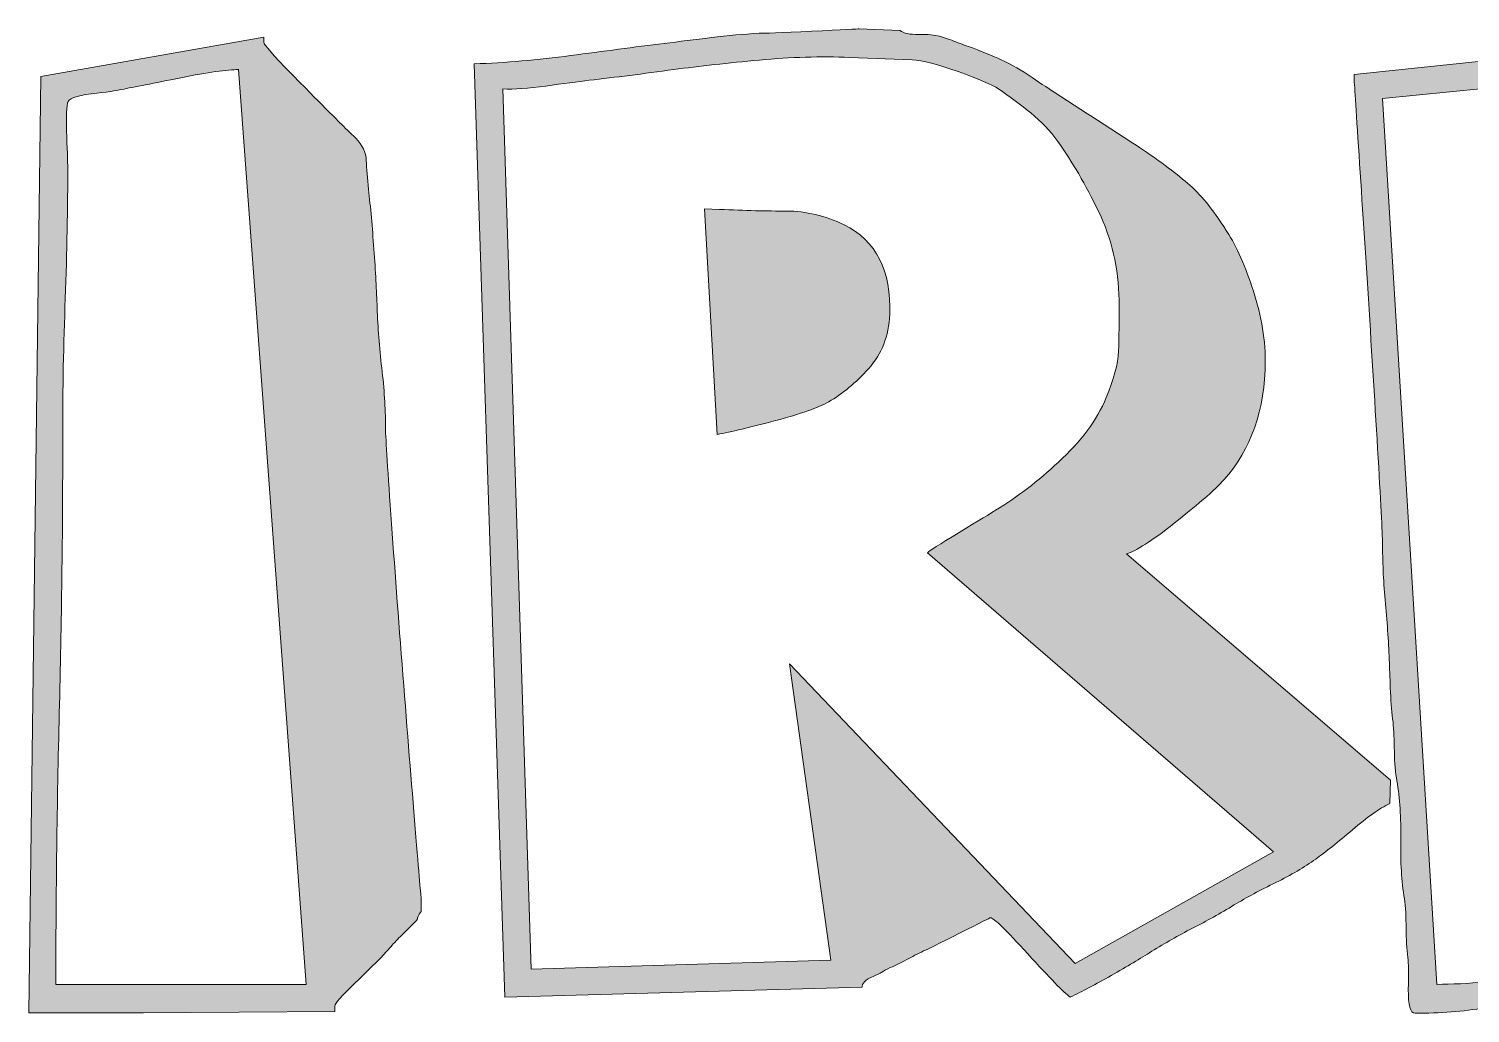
# Model space of a CAD drawing. Header units: inches. Extents: x 52 to 1027, y -905 to -175.
# Drawn here: x 671.4 to 884.9, y -905.1 to -759.3 of the extents above; entities that cross this region are included whole.
import ezdxf

# ---------------------------------------------------------------- set-up
doc = ezdxf.new("R2010")
doc.units = ezdxf.units.IN
doc.header["$MEASUREMENT"] = 0
doc.layers.add('Layer 1', color=7, linetype='Continuous')

# ---------------------------------------------------------------- blocks, each defined once
blk = doc.blocks.new('block 2')
at = {"layer": 'Layer 1', "true_color": 0x020202}
h = blk.add_hatch(color=18, dxfattribs=at)
h.dxf.hatch_style = 2
edge = h.paths.add_edge_path()
edge.add_spline(control_points=[(841.02, -832.54), (844.32, -829.92), (846.5, -828.06), (847.56, -826.97), (851.88, -822.59), (854.19, -816.9), (854.48, -809.88), (854.63, -806.26), (854.12, -802.58), (852.96, -798.84), (851.8, -795.09), (850.51, -792.07), (849.1, -789.78), (847.08, -786.49), (845.16, -784.06), (843.35, -782.47), (841.55, -780.88), (839.06, -779.02), (835.88, -776.87), (833.18, -775.11), (830.52, -773.39), (827.91, -771.72), (825.3, -770.05), (822.65, -768.31), (819.98, -766.52), (818.31, -765.4), (816.92, -764.59), (815.82, -764.07), (814.71, -763.56), (813.15, -762.91), (811.12, -762.11), (810.33, -761.85), (809.51, -761.56), (808.68, -761.23), (807.84, -760.91), (807.03, -760.63), (806.23, -760.4), (805.53, -760.19), (804.51, -760.1), (803.19, -760.13), (801.87, -760.16), (800.93, -759.96), (800.37, -759.52), (800.37, -759.52), (794.34, -759.29), (794.34, -759.29), (794.25, -759.32), (791.91, -759.44), (787.33, -759.65), (782.75, -759.85), (780.15, -759.96), (779.53, -759.96), (777.27, -760.07), (774.91, -760.29), (772.46, -760.59), (770.01, -760.9), (767.68, -761.19), (765.48, -761.45), (761.07, -762.01), (756.44, -762.61), (751.6, -763.26), (746.75, -763.91), (741.99, -764.32), (737.32, -764.49), (737.32, -764.49), (741.86, -902.75), (741.86, -902.75), (741.86, -902.75), (794.82, -901.26), (794.82, -901.26), (794.7, -900.73), (795.26, -900.2), (796.5, -899.67), (796.96, -899.46), (797.37, -899.26), (797.71, -899.05), (798.04, -898.85), (798.46, -898.63), (798.96, -898.39), (799.78, -898.04), (800.59, -897.64), (801.39, -897.2), (802.18, -896.76), (803.02, -896.34), (803.9, -895.92), (804.43, -895.69), (806.2, -894.81), (809.23, -893.28), (812.25, -891.75), (813.78, -890.99), (813.81, -890.99), (814.28, -891.02), (816.12, -892.81), (819.34, -896.36), (822.56, -899.92), (824.65, -902.05), (825.62, -902.75), (827.35, -901.93), (829.38, -900.86), (831.7, -899.54), (834.02, -898.22), (836.02, -897.03), (837.69, -895.97), (839.63, -894.77), (841.64, -893.63), (843.73, -892.55), (845.81, -891.48), (847.87, -890.33), (849.9, -889.1), (851.75, -887.98), (853.8, -886.87), (856.07, -885.77), (858.33, -884.67), (860.29, -883.51), (861.97, -882.31), (863.47, -881.25), (865.29, -879.8), (867.43, -877.95), (869.58, -876.1), (871.41, -874.81), (872.94, -874.07), (872.94, -874.07), (873.07, -870.59), (873.07, -870.59), (873.07, -870.59), (833.95, -837.06), (833.95, -837.06), (835.36, -836.68), (837.71, -835.17), (841.02, -832.54)], knot_values=[0, 0, 0, 0, 1, 1, 1, 2, 2, 2, 3, 3, 3, 4, 4, 4, 5, 5, 5, 6, 6, 6, 7, 7, 7, 8, 8, 8, 9, 9, 9, 10, 10, 10, 11, 11, 11, 12, 12, 12, 13, 13, 13, 14, 14, 14, 15, 15, 15, 16, 16, 16, 17, 17, 17, 18, 18, 18, 19, 19, 19, 20, 20, 20, 21, 21, 21, 22, 22, 22, 23, 23, 23, 24, 24, 24, 25, 25, 25, 26, 26, 26, 27, 27, 27, 28, 28, 28, 29, 29, 29, 30, 30, 30, 31, 31, 31, 32, 32, 32, 33, 33, 33, 34, 34, 34, 35, 35, 35, 36, 36, 36, 37, 37, 37, 38, 38, 38, 39, 39, 39, 40, 40, 40, 41, 41, 41, 42, 42, 42, 43, 43, 43, 43], degree=3, periodic=1)
edge = h.paths.add_edge_path()
edge.add_spline(control_points=[(855.71, -881.25), (855.71, -881.25), (826.32, -897.78), (826.32, -897.78), (826.32, -897.78), (784.03, -853.36), (784.03, -853.36), (784.03, -853.36), (790.15, -897.29), (790.15, -897.29), (790.15, -897.29), (745.78, -898.61), (745.78, -898.61), (745.78, -898.61), (741.55, -768.19), (741.55, -768.19), (743.23, -768.28), (745.36, -768.14), (747.94, -767.78), (750.53, -767.41), (752.67, -767.12), (754.37, -766.92), (758.19, -766.48), (762.36, -765.95), (766.89, -765.33), (770.71, -764.83), (774.94, -764.36), (779.6, -763.92), (784.25, -763.48), (788.7, -763.35), (792.93, -763.52), (792.93, -763.52), (802.18, -763.88), (802.18, -763.88), (803.74, -763.97), (806.02, -764.55), (809.03, -765.64), (812.04, -766.73), (814.03, -767.58), (815, -768.19), (816.68, -769.37), (818.27, -770.56), (819.78, -771.76), (821.29, -772.97), (822.62, -774.38), (823.77, -775.99), (825.88, -778.93), (827.9, -782.4), (829.83, -786.39), (831.75, -790.39), (832.76, -794.75), (832.85, -799.48), (832.87, -802.56), (832.85, -805.08), (832.76, -807.03), (832.67, -808.99), (832.07, -811.29), (830.95, -813.93), (829.54, -817.31), (827.18, -820.49), (823.86, -823.49), (820.86, -826.31), (817.76, -828.69), (814.56, -830.63), (813.91, -831.04), (812.11, -832.13), (809.16, -833.91), (806.21, -835.69), (804.65, -836.69), (804.47, -836.93), (804.47, -836.93), (855.71, -881.25), (855.71, -881.25)], knot_values=[0, 0, 0, 0, 1, 1, 1, 2, 2, 2, 3, 3, 3, 4, 4, 4, 5, 5, 5, 6, 6, 6, 7, 7, 7, 8, 8, 8, 9, 9, 9, 10, 10, 10, 11, 11, 11, 12, 12, 12, 13, 13, 13, 14, 14, 14, 15, 15, 15, 16, 16, 16, 17, 17, 17, 18, 18, 18, 19, 19, 19, 20, 20, 20, 21, 21, 21, 22, 22, 22, 23, 23, 23, 24, 24, 24, 24], degree=3, periodic=1)
h = blk.add_hatch(color=18, dxfattribs=at)
h.dxf.hatch_style = 2
edge = h.paths.add_edge_path()
edge.add_spline(control_points=[(726.77, -855.01), (726.11, -846.6), (725.52, -838.68), (724.99, -831.24), (724.46, -823.81), (724.19, -819.45), (724.19, -818.16), (724.19, -815.49), (724.01, -812.61), (723.64, -809.54), (723.28, -806.48), (723.05, -803.5), (722.96, -800.62), (722.87, -798.13), (722.71, -795.23), (722.48, -791.94), (722.24, -788.65), (721.98, -785.7), (721.68, -783.09), (721.51, -781.41), (721.4, -779.98), (721.35, -778.79), (721.31, -777.6), (720.79, -776.51), (719.79, -775.51), (718.96, -774.71), (718.18, -773.94), (717.43, -773.2), (716.68, -772.45), (715.91, -771.68), (715.12, -770.88), (714.59, -770.35), (712.96, -768.71), (710.25, -765.95), (707.53, -763.19), (706.17, -761.63), (706.17, -761.28), (706.17, -761.28), (706.17, -760.53), (706.17, -760.53), (706.17, -760.53), (673.13, -766.34), (673.13, -766.34), (673.13, -766.34), (671.37, -905.09), (671.37, -905.09), (671.37, -905.09), (688.37, -905.09), (688.37, -905.09), (688.37, -905.09), (716.7, -904.87), (716.7, -904.87), (716.7, -904.87), (716.7, -904.08), (716.7, -904.08), (716.7, -903.72), (717.66, -902.61), (719.59, -900.75), (721.51, -898.88), (722.7, -897.73), (723.14, -897.29), (723.75, -896.67), (724.3, -896.08), (724.79, -895.51), (725.27, -894.93), (725.81, -894.35), (726.4, -893.77), (726.4, -893.77), (728.03, -892.14), (728.03, -892.14), (728.73, -891.49), (729.04, -891.14), (728.95, -891.08), (728.86, -891.02), (729.04, -890.68), (729.48, -890.07), (729.48, -890.07), (729.48, -888.08), (729.48, -888.08), (729.45, -888.05), (729.16, -884.64), (728.6, -877.84), (728.04, -871.04), (727.43, -863.43), (726.77, -855.01)], knot_values=[0, 0, 0, 0, 1, 1, 1, 2, 2, 2, 3, 3, 3, 4, 4, 4, 5, 5, 5, 6, 6, 6, 7, 7, 7, 8, 8, 8, 9, 9, 9, 10, 10, 10, 11, 11, 11, 12, 12, 12, 13, 13, 13, 14, 14, 14, 15, 15, 15, 16, 16, 16, 17, 17, 17, 18, 18, 18, 19, 19, 19, 20, 20, 20, 21, 21, 21, 22, 22, 22, 23, 23, 23, 24, 24, 24, 25, 25, 25, 26, 26, 26, 27, 27, 27, 28, 28, 28, 28], degree=3, periodic=1)
edge = h.paths.add_edge_path()
edge.add_spline(control_points=[(675.37, -900.86), (675.37, -887.41), (675.54, -874), (675.88, -860.65), (676.22, -847.3), (676.39, -833.89), (676.39, -820.41), (676.36, -813.94), (676.47, -807.31), (676.72, -800.49), (676.97, -793.68), (677.11, -787.04), (677.14, -780.58), (677.14, -779.43), (677.09, -777.67), (676.98, -775.29), (676.88, -772.91), (676.92, -771.25), (677.09, -770.31), (677.18, -769.66), (678.36, -769.21), (680.62, -768.94), (682.88, -768.68), (684.38, -768.46), (685.11, -768.28), (686.93, -767.93), (689.86, -767.35), (693.88, -766.54), (697.9, -765.73), (700.75, -765.33), (702.43, -765.33), (702.43, -765.33), (712.43, -900.86), (712.43, -900.86), (712.43, -900.86), (675.37, -900.86), (675.37, -900.86)], knot_values=[0, 0, 0, 0, 1, 1, 1, 2, 2, 2, 3, 3, 3, 4, 4, 4, 5, 5, 5, 6, 6, 6, 7, 7, 7, 8, 8, 8, 9, 9, 9, 10, 10, 10, 11, 11, 11, 12, 12, 12, 12], degree=3, periodic=1)
h = blk.add_hatch(color=18, dxfattribs=at)
h.dxf.hatch_style = 2
edge = h.paths.add_edge_path()
edge.add_spline(control_points=[(994.46, -825.43), (994.05, -823.02), (993.4, -820.49), (992.52, -817.85), (991.2, -813.91), (988.98, -809.88), (985.87, -805.73), (983.22, -802.3), (980.17, -799.05), (976.7, -796), (973.24, -792.94), (969.98, -789.87), (966.92, -786.79), (963.34, -783.23), (960.06, -780.22), (957.1, -777.76), (954.13, -775.29), (950.43, -772.67), (945.99, -769.91), (944.08, -768.77), (941.93, -767.73), (939.54, -766.81), (937.14, -765.88), (934.82, -765.04), (932.55, -764.27), (930.38, -763.54), (927.87, -762.89), (925.02, -762.33), (924.49, -762.25), (923.07, -762.04), (920.75, -761.72), (918.43, -761.4), (917.18, -761.16), (917, -761.01), (917, -761.01), (915.77, -761.01), (915.77, -761.01), (915.77, -761.01), (867.65, -766.04), (867.65, -766.04), (867.65, -766.04), (867.65, -766.56), (867.65, -766.56), (867.65, -766.59), (867.87, -769.98), (868.31, -776.72), (868.75, -783.46), (869.24, -791), (869.77, -799.32), (870.3, -807.65), (870.78, -815.51), (871.22, -822.89), (871.66, -830.28), (871.88, -834.64), (871.88, -835.96), (871.88, -838.6), (872.02, -841.44), (872.3, -844.48), (872.58, -847.53), (872.78, -850.45), (872.9, -853.27), (872.93, -854.45), (872.98, -855.89), (873.05, -857.59), (873.12, -859.3), (873.25, -860.76), (873.43, -862), (873.54, -863.23), (873.61, -864.69), (873.62, -866.38), (873.64, -868.07), (873.76, -869.52), (874, -870.72), (874.44, -873.28), (874.63, -876.19), (874.57, -879.45), (874.51, -882.71), (874.69, -885.62), (875.1, -888.17), (875.28, -889.43), (875.36, -890.89), (875.36, -892.53), (875.36, -894.18), (875.45, -895.63), (875.63, -896.89), (875.72, -897.69), (875.74, -899.26), (875.69, -901.61), (875.65, -903.96), (875.98, -905.13), (876.69, -905.13), (876.69, -905.13), (877.39, -905.13), (877.39, -905.13), (881.03, -905.13), (884.47, -904.82), (887.7, -904.21), (890.93, -903.59), (894.18, -903.15), (897.44, -902.89), (900.35, -902.65), (903.57, -902.2), (907.11, -901.54), (910.65, -900.88), (913.92, -900.29), (916.91, -899.76), (923.85, -898.55), (930.18, -897.42), (935.93, -896.36), (941.67, -895.31), (947.59, -893.75), (953.7, -891.7), (959.17, -889.9), (964.46, -887.73), (969.59, -885.17), (974.71, -882.62), (979.05, -879.48), (982.61, -875.75), (985.93, -872.25), (988.86, -867.68), (991.42, -862.04), (992.3, -860.13), (993.21, -857.27), (994.15, -853.45), (994.27, -852.89), (994.51, -851.1), (994.88, -848.07), (995.24, -845.05), (995.43, -843.52), (995.43, -843.49), (995.43, -843.49), (995.43, -833.98), (995.43, -833.98), (995.31, -833.8), (995.13, -832.46), (994.9, -829.97), (994.66, -827.47), (994.52, -825.96), (994.46, -825.43)], knot_values=[0, 0, 0, 0, 1, 1, 1, 2, 2, 2, 3, 3, 3, 4, 4, 4, 5, 5, 5, 6, 6, 6, 7, 7, 7, 8, 8, 8, 9, 9, 9, 10, 10, 10, 11, 11, 11, 12, 12, 12, 13, 13, 13, 14, 14, 14, 15, 15, 15, 16, 16, 16, 17, 17, 17, 18, 18, 18, 19, 19, 19, 20, 20, 20, 21, 21, 21, 22, 22, 22, 23, 23, 23, 24, 24, 24, 25, 25, 25, 26, 26, 26, 27, 27, 27, 28, 28, 28, 29, 29, 29, 30, 30, 30, 31, 31, 31, 32, 32, 32, 33, 33, 33, 34, 34, 34, 35, 35, 35, 36, 36, 36, 37, 37, 37, 38, 38, 38, 39, 39, 39, 40, 40, 40, 41, 41, 41, 42, 42, 42, 43, 43, 43, 44, 44, 44, 45, 45, 45, 46, 46, 46, 46], degree=3, periodic=1)
edge = h.paths.add_edge_path()
edge.add_spline(control_points=[(973.44, -849.35), (971.97, -854.73), (969.95, -859.62), (967.36, -864.03), (966.01, -866.32), (964.57, -868.34), (963.04, -870.11), (961.52, -871.87), (959.84, -873.67), (958.02, -875.53), (956.14, -877.43), (954.14, -878.9), (952.03, -879.91), (949.91, -880.92), (947.75, -882.13), (945.55, -883.54), (940.12, -886.98), (930.06, -890.73), (915.37, -894.78), (900.68, -898.83), (888.86, -900.86), (879.9, -900.86), (879.9, -900.86), (871.88, -769.6), (871.88, -769.6), (871.88, -769.6), (916.74, -765.15), (916.74, -765.15), (916.74, -765.15), (917, -765.33), (917, -765.33), (920.76, -765.33), (925.11, -766.13), (930.04, -767.73), (934.98, -769.33), (938.74, -770.78), (941.32, -772.07), (947.84, -775.33), (953.83, -779.69), (959.3, -785.16), (964.85, -790.74), (968.96, -796.97), (971.64, -803.86), (974.31, -810.75), (975.65, -819.7), (975.65, -830.72), (975.65, -837.77), (974.91, -843.98), (973.44, -849.35)], knot_values=[0, 0, 0, 0, 1, 1, 1, 2, 2, 2, 3, 3, 3, 4, 4, 4, 5, 5, 5, 6, 6, 6, 7, 7, 7, 8, 8, 8, 9, 9, 9, 10, 10, 10, 11, 11, 11, 12, 12, 12, 13, 13, 13, 14, 14, 14, 15, 15, 15, 16, 16, 16, 16], degree=3, periodic=1)
h = blk.add_hatch(color=18, dxfattribs=at)
h.dxf.hatch_style = 2
edge = h.paths.add_edge_path()
edge.add_spline(control_points=[(792.13, -788.33), (789.31, -786.98), (786.47, -786.3), (783.61, -786.3), (780.74, -786.3), (777.43, -786.22), (773.67, -786.04), (773.67, -786.04), (771.42, -785.95), (771.42, -785.95), (771.42, -785.95), (773.32, -819.39), (773.32, -819.39), (775.35, -819.01), (778.22, -818.33), (781.95, -817.34), (785.69, -816.36), (788.31, -815.43), (789.84, -814.55), (791.87, -813.4), (793.84, -811.76), (795.77, -809.61), (797.69, -807.47), (798.73, -804.81), (798.88, -801.64), (799.14, -795.12), (796.89, -790.68), (792.13, -788.33)], knot_values=[0, 0, 0, 0, 1, 1, 1, 2, 2, 2, 3, 3, 3, 4, 4, 4, 5, 5, 5, 6, 6, 6, 7, 7, 7, 8, 8, 8, 9, 9, 9, 9], degree=3, periodic=1)
at = {"layer": 'Layer 1', "lineweight": 0}
for points, knots in [([(841.02, -832.54), (844.32, -829.92), (846.5, -828.06), (847.56, -826.97), (851.88, -822.59), (854.19, -816.9), (854.48, -809.88), (854.63, -806.26), (854.12, -802.58), (852.96, -798.84), (851.8, -795.09), (850.51, -792.07), (849.1, -789.78), (847.08, -786.49), (845.16, -784.06), (843.35, -782.47), (841.55, -780.88), (839.06, -779.02), (835.88, -776.87), (833.18, -775.11), (830.52, -773.39), (827.91, -771.72), (825.3, -770.05), (822.65, -768.31), (819.98, -766.52), (818.31, -765.4), (816.92, -764.59), (815.82, -764.07), (814.71, -763.56), (813.15, -762.91), (811.12, -762.11), (810.33, -761.85), (809.51, -761.56), (808.68, -761.23), (807.84, -760.91), (807.03, -760.63), (806.23, -760.4), (805.53, -760.19), (804.51, -760.1), (803.19, -760.13), (801.87, -760.16), (800.93, -759.96), (800.37, -759.52), (800.37, -759.52), (794.34, -759.29), (794.34, -759.29), (794.25, -759.32), (791.91, -759.44), (787.33, -759.65), (782.75, -759.85), (780.15, -759.96), (779.53, -759.96), (777.27, -760.07), (774.91, -760.29), (772.46, -760.59), (770.01, -760.9), (767.68, -761.19), (765.48, -761.45), (761.07, -762.01), (756.44, -762.61), (751.6, -763.26), (746.75, -763.91), (741.99, -764.32), (737.32, -764.49), (737.32, -764.49), (741.86, -902.75), (741.86, -902.75), (741.86, -902.75), (794.82, -901.26), (794.82, -901.26), (794.7, -900.73), (795.26, -900.2), (796.5, -899.67), (796.96, -899.46), (797.37, -899.26), (797.71, -899.05), (798.04, -898.85), (798.46, -898.63), (798.96, -898.39), (799.78, -898.04), (800.59, -897.64), (801.39, -897.2), (802.18, -896.76), (803.02, -896.34), (803.9, -895.92), (804.43, -895.69), (806.2, -894.81), (809.23, -893.28), (812.25, -891.75), (813.78, -890.99), (813.81, -890.99), (814.28, -891.02), (816.12, -892.81), (819.34, -896.36), (822.56, -899.92), (824.65, -902.05), (825.62, -902.75), (827.35, -901.93), (829.38, -900.86), (831.7, -899.54), (834.02, -898.22), (836.02, -897.03), (837.69, -895.97), (839.63, -894.77), (841.64, -893.63), (843.73, -892.55), (845.81, -891.48), (847.87, -890.33), (849.9, -889.1), (851.75, -887.98), (853.8, -886.87), (856.07, -885.77), (858.33, -884.67), (860.29, -883.51), (861.97, -882.31), (863.47, -881.25), (865.29, -879.8), (867.43, -877.95), (869.58, -876.1), (871.41, -874.81), (872.94, -874.07), (872.94, -874.07), (873.07, -870.59), (873.07, -870.59), (873.07, -870.59), (833.95, -837.06), (833.95, -837.06), (835.36, -836.68), (837.71, -835.17), (841.02, -832.54)], [0, 0, 0, 0, 1, 1, 1, 2, 2, 2, 3, 3, 3, 4, 4, 4, 5, 5, 5, 6, 6, 6, 7, 7, 7, 8, 8, 8, 9, 9, 9, 10, 10, 10, 11, 11, 11, 12, 12, 12, 13, 13, 13, 14, 14, 14, 15, 15, 15, 16, 16, 16, 17, 17, 17, 18, 18, 18, 19, 19, 19, 20, 20, 20, 21, 21, 21, 22, 22, 22, 23, 23, 23, 24, 24, 24, 25, 25, 25, 26, 26, 26, 27, 27, 27, 28, 28, 28, 29, 29, 29, 30, 30, 30, 31, 31, 31, 32, 32, 32, 33, 33, 33, 34, 34, 34, 35, 35, 35, 36, 36, 36, 37, 37, 37, 38, 38, 38, 39, 39, 39, 40, 40, 40, 41, 41, 41, 42, 42, 42, 43, 43, 43, 43]), ([(726.77, -855.01), (726.11, -846.6), (725.52, -838.68), (724.99, -831.24), (724.46, -823.81), (724.19, -819.45), (724.19, -818.16), (724.19, -815.49), (724.01, -812.61), (723.64, -809.54), (723.28, -806.48), (723.05, -803.5), (722.96, -800.62), (722.87, -798.13), (722.71, -795.23), (722.48, -791.94), (722.24, -788.65), (721.98, -785.7), (721.68, -783.09), (721.51, -781.41), (721.4, -779.98), (721.35, -778.79), (721.31, -777.6), (720.79, -776.51), (719.79, -775.51), (718.96, -774.71), (718.18, -773.94), (717.43, -773.2), (716.68, -772.45), (715.91, -771.68), (715.12, -770.88), (714.59, -770.35), (712.96, -768.71), (710.25, -765.95), (707.53, -763.19), (706.17, -761.63), (706.17, -761.28), (706.17, -761.28), (706.17, -760.53), (706.17, -760.53), (706.17, -760.53), (673.13, -766.34), (673.13, -766.34), (673.13, -766.34), (671.37, -905.09), (671.37, -905.09), (671.37, -905.09), (688.37, -905.09), (688.37, -905.09), (688.37, -905.09), (716.7, -904.87), (716.7, -904.87), (716.7, -904.87), (716.7, -904.08), (716.7, -904.08), (716.7, -903.72), (717.66, -902.61), (719.59, -900.75), (721.51, -898.88), (722.7, -897.73), (723.14, -897.29), (723.75, -896.67), (724.3, -896.08), (724.79, -895.51), (725.27, -894.93), (725.81, -894.35), (726.4, -893.77), (726.4, -893.77), (728.03, -892.14), (728.03, -892.14), (728.73, -891.49), (729.04, -891.14), (728.95, -891.08), (728.86, -891.02), (729.04, -890.68), (729.48, -890.07), (729.48, -890.07), (729.48, -888.08), (729.48, -888.08), (729.45, -888.05), (729.16, -884.64), (728.6, -877.84), (728.04, -871.04), (727.43, -863.43), (726.77, -855.01)], [0, 0, 0, 0, 1, 1, 1, 2, 2, 2, 3, 3, 3, 4, 4, 4, 5, 5, 5, 6, 6, 6, 7, 7, 7, 8, 8, 8, 9, 9, 9, 10, 10, 10, 11, 11, 11, 12, 12, 12, 13, 13, 13, 14, 14, 14, 15, 15, 15, 16, 16, 16, 17, 17, 17, 18, 18, 18, 19, 19, 19, 20, 20, 20, 21, 21, 21, 22, 22, 22, 23, 23, 23, 24, 24, 24, 25, 25, 25, 26, 26, 26, 27, 27, 27, 28, 28, 28, 28]), ([(994.46, -825.43), (994.05, -823.02), (993.4, -820.49), (992.52, -817.85), (991.2, -813.91), (988.98, -809.88), (985.87, -805.73), (983.22, -802.3), (980.17, -799.05), (976.7, -796), (973.24, -792.94), (969.98, -789.87), (966.92, -786.79), (963.34, -783.23), (960.06, -780.22), (957.1, -777.76), (954.13, -775.29), (950.43, -772.67), (945.99, -769.91), (944.08, -768.77), (941.93, -767.73), (939.54, -766.81), (937.14, -765.88), (934.82, -765.04), (932.55, -764.27), (930.38, -763.54), (927.87, -762.89), (925.02, -762.33), (924.49, -762.25), (923.07, -762.04), (920.75, -761.72), (918.43, -761.4), (917.18, -761.16), (917, -761.01), (917, -761.01), (915.77, -761.01), (915.77, -761.01), (915.77, -761.01), (867.65, -766.04), (867.65, -766.04), (867.65, -766.04), (867.65, -766.56), (867.65, -766.56), (867.65, -766.59), (867.87, -769.98), (868.31, -776.72), (868.75, -783.46), (869.24, -791), (869.77, -799.32), (870.3, -807.65), (870.78, -815.51), (871.22, -822.89), (871.66, -830.28), (871.88, -834.64), (871.88, -835.96), (871.88, -838.6), (872.02, -841.44), (872.3, -844.48), (872.58, -847.53), (872.78, -850.45), (872.9, -853.27), (872.93, -854.45), (872.98, -855.89), (873.05, -857.59), (873.12, -859.3), (873.25, -860.76), (873.43, -862), (873.54, -863.23), (873.61, -864.69), (873.62, -866.38), (873.64, -868.07), (873.76, -869.52), (874, -870.72), (874.44, -873.28), (874.63, -876.19), (874.57, -879.45), (874.51, -882.71), (874.69, -885.62), (875.1, -888.17), (875.28, -889.43), (875.36, -890.89), (875.36, -892.53), (875.36, -894.18), (875.45, -895.63), (875.63, -896.89), (875.72, -897.69), (875.74, -899.26), (875.69, -901.61), (875.65, -903.96), (875.98, -905.13), (876.69, -905.13), (876.69, -905.13), (877.39, -905.13), (877.39, -905.13), (881.03, -905.13), (884.47, -904.82), (887.7, -904.21), (890.93, -903.59), (894.18, -903.15), (897.44, -902.89), (900.35, -902.65), (903.57, -902.2), (907.11, -901.54), (910.65, -900.88), (913.92, -900.29), (916.91, -899.76), (923.85, -898.55), (930.18, -897.42), (935.93, -896.36), (941.67, -895.31), (947.59, -893.75), (953.7, -891.7), (959.17, -889.9), (964.46, -887.73), (969.59, -885.17), (974.71, -882.62), (979.05, -879.48), (982.61, -875.75), (985.93, -872.25), (988.86, -867.68), (991.42, -862.04), (992.3, -860.13), (993.21, -857.27), (994.15, -853.45), (994.27, -852.89), (994.51, -851.1), (994.88, -848.07), (995.24, -845.05), (995.43, -843.52), (995.43, -843.49), (995.43, -843.49), (995.43, -833.98), (995.43, -833.98), (995.31, -833.8), (995.13, -832.46), (994.9, -829.97), (994.66, -827.47), (994.52, -825.96), (994.46, -825.43)], [0, 0, 0, 0, 1, 1, 1, 2, 2, 2, 3, 3, 3, 4, 4, 4, 5, 5, 5, 6, 6, 6, 7, 7, 7, 8, 8, 8, 9, 9, 9, 10, 10, 10, 11, 11, 11, 12, 12, 12, 13, 13, 13, 14, 14, 14, 15, 15, 15, 16, 16, 16, 17, 17, 17, 18, 18, 18, 19, 19, 19, 20, 20, 20, 21, 21, 21, 22, 22, 22, 23, 23, 23, 24, 24, 24, 25, 25, 25, 26, 26, 26, 27, 27, 27, 28, 28, 28, 29, 29, 29, 30, 30, 30, 31, 31, 31, 32, 32, 32, 33, 33, 33, 34, 34, 34, 35, 35, 35, 36, 36, 36, 37, 37, 37, 38, 38, 38, 39, 39, 39, 40, 40, 40, 41, 41, 41, 42, 42, 42, 43, 43, 43, 44, 44, 44, 45, 45, 45, 46, 46, 46, 46]), ([(855.71, -881.25), (855.71, -881.25), (826.32, -897.78), (826.32, -897.78), (826.32, -897.78), (784.03, -853.36), (784.03, -853.36), (784.03, -853.36), (790.15, -897.29), (790.15, -897.29), (790.15, -897.29), (745.78, -898.61), (745.78, -898.61), (745.78, -898.61), (741.55, -768.19), (741.55, -768.19), (743.23, -768.28), (745.36, -768.14), (747.94, -767.78), (750.53, -767.41), (752.67, -767.12), (754.37, -766.92), (758.19, -766.48), (762.36, -765.95), (766.89, -765.33), (770.71, -764.83), (774.94, -764.36), (779.6, -763.92), (784.25, -763.48), (788.7, -763.35), (792.93, -763.52), (792.93, -763.52), (802.18, -763.88), (802.18, -763.88), (803.74, -763.97), (806.02, -764.55), (809.03, -765.64), (812.04, -766.73), (814.03, -767.58), (815, -768.19), (816.68, -769.37), (818.27, -770.56), (819.78, -771.76), (821.29, -772.97), (822.62, -774.38), (823.77, -775.99), (825.88, -778.93), (827.9, -782.4), (829.83, -786.39), (831.75, -790.39), (832.76, -794.75), (832.85, -799.48), (832.87, -802.56), (832.85, -805.08), (832.76, -807.03), (832.67, -808.99), (832.07, -811.29), (830.95, -813.93), (829.54, -817.31), (827.18, -820.49), (823.86, -823.49), (820.86, -826.31), (817.76, -828.69), (814.56, -830.63), (813.91, -831.04), (812.11, -832.13), (809.16, -833.91), (806.21, -835.69), (804.65, -836.69), (804.47, -836.93), (804.47, -836.93), (855.71, -881.25), (855.71, -881.25)], [0, 0, 0, 0, 1, 1, 1, 2, 2, 2, 3, 3, 3, 4, 4, 4, 5, 5, 5, 6, 6, 6, 7, 7, 7, 8, 8, 8, 9, 9, 9, 10, 10, 10, 11, 11, 11, 12, 12, 12, 13, 13, 13, 14, 14, 14, 15, 15, 15, 16, 16, 16, 17, 17, 17, 18, 18, 18, 19, 19, 19, 20, 20, 20, 21, 21, 21, 22, 22, 22, 23, 23, 23, 24, 24, 24, 24]), ([(675.37, -900.86), (675.37, -887.41), (675.54, -874), (675.88, -860.65), (676.22, -847.3), (676.39, -833.89), (676.39, -820.41), (676.36, -813.94), (676.47, -807.31), (676.72, -800.49), (676.97, -793.68), (677.11, -787.04), (677.14, -780.58), (677.14, -779.43), (677.09, -777.67), (676.98, -775.29), (676.88, -772.91), (676.92, -771.25), (677.09, -770.31), (677.18, -769.66), (678.36, -769.21), (680.62, -768.94), (682.88, -768.68), (684.38, -768.46), (685.11, -768.28), (686.93, -767.93), (689.86, -767.35), (693.88, -766.54), (697.9, -765.73), (700.75, -765.33), (702.43, -765.33), (702.43, -765.33), (712.43, -900.86), (712.43, -900.86), (712.43, -900.86), (675.37, -900.86), (675.37, -900.86)], [0, 0, 0, 0, 1, 1, 1, 2, 2, 2, 3, 3, 3, 4, 4, 4, 5, 5, 5, 6, 6, 6, 7, 7, 7, 8, 8, 8, 9, 9, 9, 10, 10, 10, 11, 11, 11, 12, 12, 12, 12]), ([(973.44, -849.35), (971.97, -854.73), (969.95, -859.62), (967.36, -864.03), (966.01, -866.32), (964.57, -868.34), (963.04, -870.11), (961.52, -871.87), (959.84, -873.67), (958.02, -875.53), (956.14, -877.43), (954.14, -878.9), (952.03, -879.91), (949.91, -880.92), (947.75, -882.13), (945.55, -883.54), (940.12, -886.98), (930.06, -890.73), (915.37, -894.78), (900.68, -898.83), (888.86, -900.86), (879.9, -900.86), (879.9, -900.86), (871.88, -769.6), (871.88, -769.6), (871.88, -769.6), (916.74, -765.15), (916.74, -765.15), (916.74, -765.15), (917, -765.33), (917, -765.33), (920.76, -765.33), (925.11, -766.13), (930.04, -767.73), (934.98, -769.33), (938.74, -770.78), (941.32, -772.07), (947.84, -775.33), (953.83, -779.69), (959.3, -785.16), (964.85, -790.74), (968.96, -796.97), (971.64, -803.86), (974.31, -810.75), (975.65, -819.7), (975.65, -830.72), (975.65, -837.77), (974.91, -843.98), (973.44, -849.35)], [0, 0, 0, 0, 1, 1, 1, 2, 2, 2, 3, 3, 3, 4, 4, 4, 5, 5, 5, 6, 6, 6, 7, 7, 7, 8, 8, 8, 9, 9, 9, 10, 10, 10, 11, 11, 11, 12, 12, 12, 13, 13, 13, 14, 14, 14, 15, 15, 15, 16, 16, 16, 16]), ([(792.13, -788.33), (789.31, -786.98), (786.47, -786.3), (783.61, -786.3), (780.74, -786.3), (777.43, -786.22), (773.67, -786.04), (773.67, -786.04), (771.42, -785.95), (771.42, -785.95), (771.42, -785.95), (773.32, -819.39), (773.32, -819.39), (775.35, -819.01), (778.22, -818.33), (781.95, -817.34), (785.69, -816.36), (788.31, -815.43), (789.84, -814.55), (791.87, -813.4), (793.84, -811.76), (795.77, -809.61), (797.69, -807.47), (798.73, -804.81), (798.88, -801.64), (799.14, -795.12), (796.89, -790.68), (792.13, -788.33)], [0, 0, 0, 0, 1, 1, 1, 2, 2, 2, 3, 3, 3, 4, 4, 4, 5, 5, 5, 6, 6, 6, 7, 7, 7, 8, 8, 8, 9, 9, 9, 9])]:
    blk.add_open_spline(points, degree=3, knots=knots, dxfattribs=at)

msp = doc.modelspace()

# ---------------------------------------------------------------- block references
at = {"layer": 'Layer 1'}
msp.add_blockref('block 2', (0, 0), dxfattribs=at)

doc.saveas('drawing.dxf')
